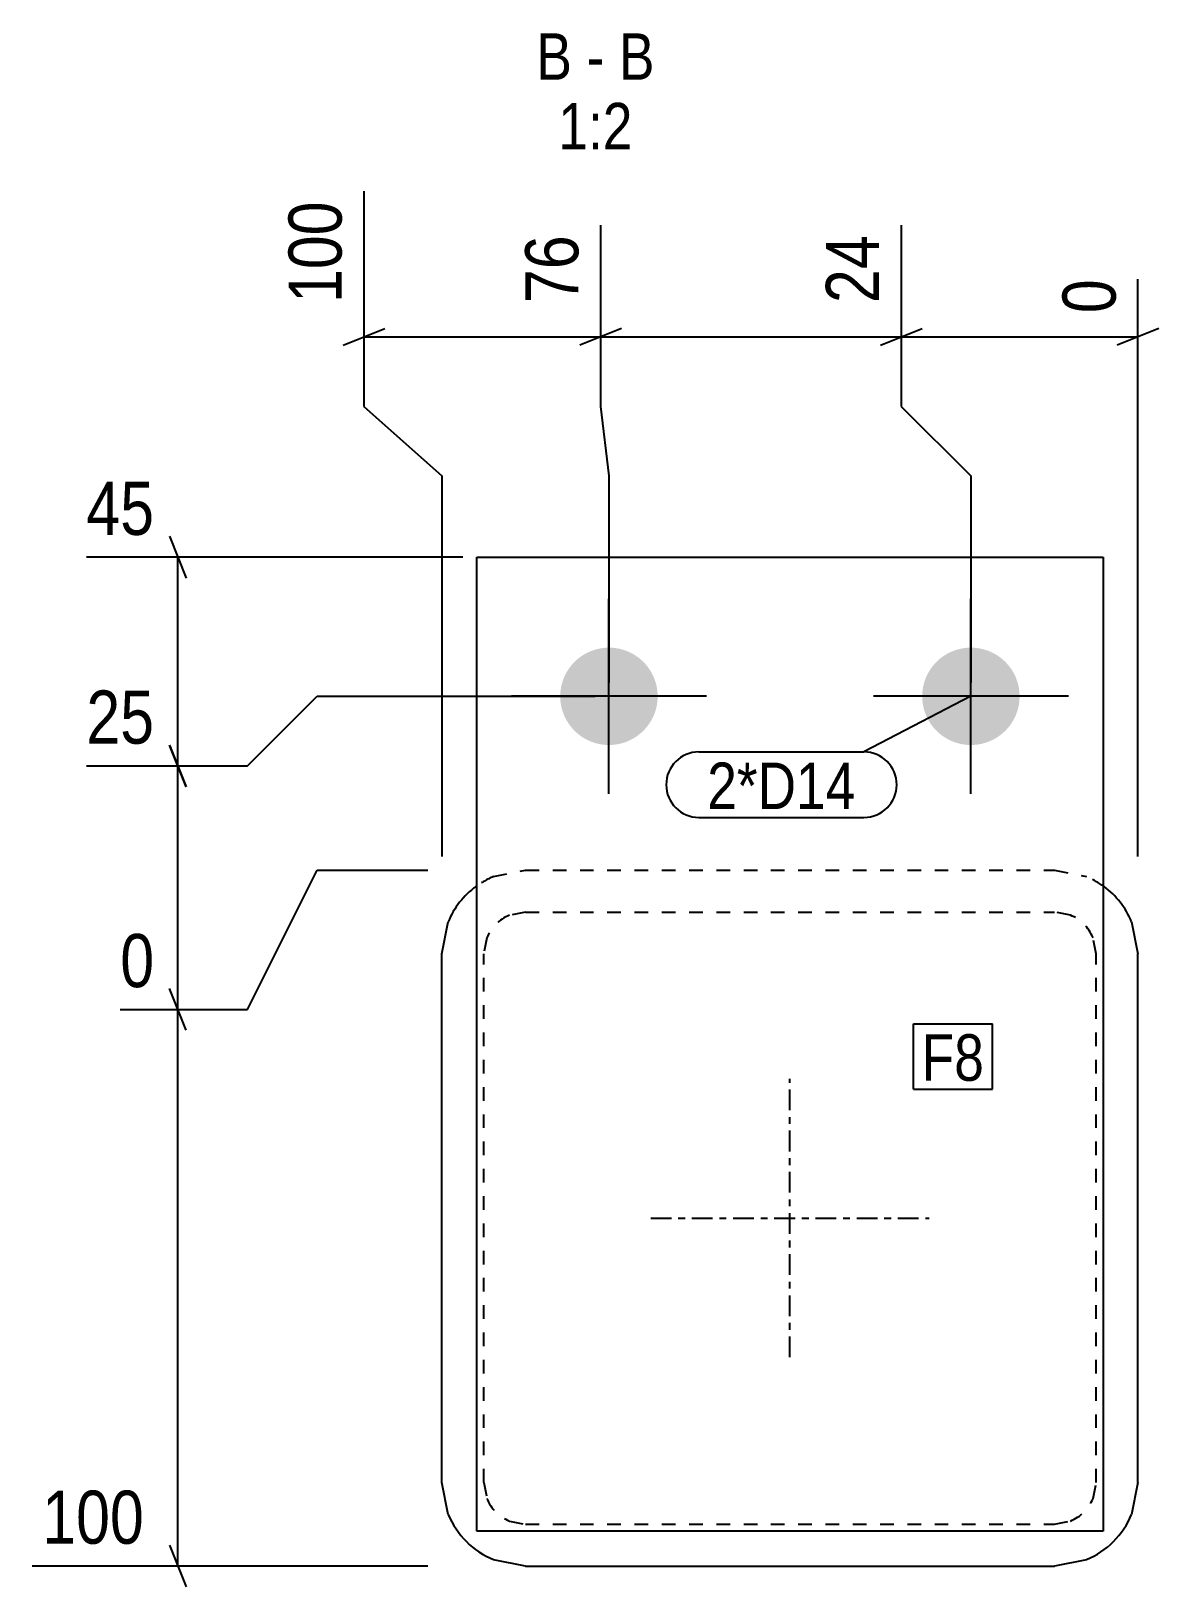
# Model space of a CAD drawing. Header units: millimetres. Extents: x -8 to 28304, y 3 to 687.
# Drawn here: x 28142.1 to 28304.1, y 4.8 to 228.4 of the extents above; entities that cross this region are included whole.
import ezdxf

# ---------------------------------------------------------------- set-up
doc = ezdxf.new("R2010")
doc.units = ezdxf.units.MM
doc.linetypes.add('DXK_LINE_DOT2', pattern=[3.9198, 1.9599, -1.9599])
doc.linetypes.add('DXK_LINE_DOT3', pattern=[5.9187, 2.979, -0.9799, 0.9799, -0.9799])
for name, color, linetype in [('MÅLSÆTNING', 7, 'Continuous'), ('STÅL', 7, 'Continuous'), ('TEKST', 7, 'Continuous')]:
    doc.layers.add(name, color=color, linetype=linetype)
doc.styles.add('Arial Narrow', font='ARIALN.TTF', dxfattribs={"height": 0.2})

msp = doc.modelspace()

# ---------------------------------------------------------------- hatches: boundary and pattern name
at = {"layer": 'STÅL', "linetype": 'Continuous'}
for points in [[(28218.13, 132.8, -1), (28232.13, 132.8, -1)], [(28270.13, 132.8, -1), (28284.13, 132.8, -1)]]:
    msp.add_hatch(color=96, dxfattribs=at).paths.add_polyline_path(points)

# ---------------------------------------------------------------- linework, layer by layer
at = {"layer": 'MÅLSÆTNING', "color": 7, "linetype": 'Continuous'}
for p, q in [((28189.93, 205.41), (28189.93, 174.47)), ((28223.93, 200.54), (28223.93, 174.47)), ((28223.93, 200.54), (28223.93, 174.47)), ((28267.13, 200.54), (28267.13, 174.47)), ((28267.13, 200.54), (28267.13, 174.47)), ((28301.13, 109.8), (28301.13, 192.75)), ((28186.93, 183.27), (28192.93, 185.67)), ((28226.93, 185.67), (28220.93, 183.27)), ((28226.93, 185.67), (28220.93, 183.27)), ((28264.13, 183.27), (28270.13, 185.67)), ((28264.13, 183.27), (28270.13, 185.67)), ((28304.13, 185.67), (28298.13, 183.27)), ((28189.93, 184.47), (28223.93, 184.47)), ((28223.93, 184.47), (28267.13, 184.47)), ((28267.13, 184.47), (28301.13, 184.47)), ((28189.93, 174.47), (28201.13, 164.47)), ((28223.93, 174.47), (28225.13, 164.47)), ((28223.93, 174.47), (28225.13, 164.47)), ((28267.13, 174.47), (28277.13, 164.47)), ((28267.13, 174.47), (28277.13, 164.47)), ((28201.13, 164.47), (28201.13, 109.8)), ((28225.13, 164.47), (28225.13, 134.8)), ((28225.13, 164.47), (28225.13, 134.8)), ((28277.13, 164.47), (28277.13, 134.8)), ((28277.13, 164.47), (28277.13, 134.8)), ((28162, 155.8), (28164.4, 149.8)), ((28204.13, 152.8), (28150.05, 152.8)), ((28163.2, 122.8), (28163.2, 152.8)), ((28173.2, 122.8), (28183.2, 132.8)), ((28173.2, 122.8), (28183.2, 132.8)), ((28183.2, 132.8), (28223.13, 132.8)), ((28183.2, 132.8), (28223.13, 132.8)), ((28164.4, 119.8), (28162, 125.8)), ((28162, 125.8), (28164.4, 119.8)), ((28150.05, 122.8), (28173.2, 122.8)), ((28150.05, 122.8), (28173.2, 122.8)), ((28163.2, 87.8), (28163.2, 122.8)), ((28173.2, 87.8), (28183.2, 107.8)), ((28173.2, 87.8), (28183.2, 107.8)), ((28183.2, 107.8), (28199.13, 107.8)), ((28183.2, 107.8), (28199.13, 107.8)), ((28164.4, 84.8), (28162, 90.8)), ((28164.4, 84.8), (28162, 90.8)), ((28154.92, 87.8), (28173.2, 87.8)), ((28154.92, 87.8), (28173.2, 87.8)), ((28163.2, 7.8), (28163.2, 87.8)), ((28162, 10.8), (28164.4, 4.8)), ((28199.13, 7.8), (28142.26, 7.8))]:
    msp.add_line(p, q, dxfattribs=at)
at = {"layer": 'STÅL', "color": 2, "linetype": 'Continuous'}
for p, q in [((28206.13, 12.8), (28206.13, 152.8)), ((28206.13, 152.8), (28296.13, 152.8)), ((28296.13, 152.8), (28296.13, 12.8)), ((28201.13, 95.8), (28202.05, 100.39)), ((28300.22, 100.39), (28301.13, 95.8)), ((28201.13, 19.8), (28201.13, 95.8)), ((28301.13, 19.8), (28301.13, 95.8)), ((28202.05, 15.21), (28201.13, 19.8)), ((28301.13, 19.8), (28300.22, 15.21)), ((28296.13, 12.8), (28206.13, 12.8)), ((28213.13, 7.8), (28208.54, 8.71)), ((28213.13, 7.8), (28289.13, 7.8)), ((28293.73, 8.71), (28289.13, 7.8))]:
    msp.add_line(p, q, dxfattribs=at)
at = {"layer": 'STÅL', "color": 96, "linetype": 'Continuous'}
for p, q in [((28225.13, 118.8), (28225.13, 146.8)), ((28277.13, 118.8), (28277.13, 146.8)), ((28239.13, 132.8), (28211.13, 132.8)), ((28291.13, 132.8), (28263.13, 132.8))]:
    msp.add_line(p, q, dxfattribs=at)
at = {"layer": 'STÅL', "color": 7, "linetype": 'DXK_LINE_DOT2'}
for p, q in [((28208.54, 106.89), (28213.13, 107.8)), ((28213.13, 107.8), (28289.13, 107.8)), ((28289.13, 107.8), (28293.73, 106.89)), ((28213.13, 101.8), (28210.84, 101.34)), ((28213.13, 101.8), (28289.13, 101.8)), ((28291.43, 101.34), (28289.13, 101.8)), ((28207.59, 98.1), (28207.13, 95.8)), ((28295.13, 95.8), (28294.68, 98.1)), ((28207.13, 19.8), (28207.13, 95.8)), ((28295.13, 19.8), (28295.13, 95.8)), ((28207.13, 19.8), (28207.59, 17.5)), ((28294.68, 17.5), (28295.13, 19.8)), ((28210.84, 14.26), (28213.13, 13.8)), ((28213.13, 13.8), (28289.13, 13.8)), ((28289.13, 13.8), (28291.43, 14.26))]:
    msp.add_line(p, q, dxfattribs=at)
at = {"layer": 'STÅL', "color": 7, "linetype": 'DXK_LINE_DOT3'}
for p, q in [((28251.13, 37.8), (28251.13, 77.8)), ((28231.13, 57.8), (28271.13, 57.8))]:
    msp.add_line(p, q, dxfattribs=at)
at = {"layer": 'STÅL', "color": 2, "linetype": 'Continuous'}
for centre, start, end in [((28213.13, 95.8), 126.4486, 157.5), ((28289.13, 95.8), 22.5, 53.5514), ((28213.13, 19.8), 202.5, 247.5), ((28289.13, 19.8), 292.5, 337.5)]:
    msp.add_arc(centre, 12, start, end, dxfattribs=at)
at = {"layer": 'STÅL', "color": 7, "linetype": 'DXK_LINE_DOT2'}
for centre, radius, start, end in [((28213.13, 95.8), 12, 112.5, 126.4486), ((28289.13, 95.8), 12, 53.5514, 67.5), ((28213.13, 95.8), 6, 112.5, 157.5), ((28289.13, 95.8), 6, 22.5, 67.5), ((28213.13, 19.8), 6, 202.5, 247.5), ((28289.13, 19.8), 6, 292.5, 337.5)]:
    msp.add_arc(centre, radius, start, end, dxfattribs=at)
at = {"layer": 'TEKST', "color": 7, "linetype": 'Continuous'}
for p, q in [((28277.13, 132.8), (28261.77, 124.8)), ((28238.05, 124.8), (28261.77, 124.8)), ((28238.05, 115.4), (28261.77, 115.4)), ((28268.86, 85.74), (28280.21, 85.74)), ((28268.86, 76.34), (28268.86, 85.74)), ((28280.21, 76.34), (28280.21, 85.74)), ((28268.86, 76.34), (28280.21, 76.34))]:
    msp.add_line(p, q, dxfattribs=at)
for centre, start, end in [((28238.05, 120.1), 90, 270), ((28261.77, 120.1), 270, 90)]:
    msp.add_arc(centre, 4.7, start, end, dxfattribs=at)

# ---------------------------------------------------------------- wipeouts: each hides what was drawn before it
at = {"color": 0, "linetype": 'Continuous'}
for points, layer in [([(28188.33, 205.55), (28177.13, 205.55), (28177.13, 187.73), (28188.33, 187.73)], 'MÅLSÆTNING'), ([(28222.33, 200.68), (28211.13, 200.68), (28211.13, 187.73), (28222.33, 187.73)], 'MÅLSÆTNING'), ([(28265.53, 200.68), (28254.33, 200.68), (28254.33, 187.73), (28265.53, 187.73)], 'MÅLSÆTNING'), ([(28159.94, 9.4), (28159.94, 20.6), (28142.11, 20.6), (28142.11, 9.4)], 'MÅLSÆTNING'), ([(28219.82, 221.41), (28219.82, 228.41), (28214.71, 228.41), (28214.71, 221.41)], 'TEKST'), ([(28224.47, 221.41), (28224.47, 228.41), (28221.92, 228.41), (28221.92, 221.41)], 'TEKST'), ([(28231.68, 221.41), (28231.68, 228.41), (28226.57, 228.41), (28226.57, 221.41)], 'TEKST'), ([(28228.53, 211.41), (28228.53, 218.41), (28217.86, 218.41), (28217.86, 211.41)], 'TEKST')]:
    msp.add_wipeout(points, dxfattribs=at).dxf.layer = layer
at = {"color": 0}
for points in [[(28260.57, 116.6), (28260.57, 123.6), (28239.25, 123.6), (28239.25, 116.6)], [(28279.01, 77.54), (28279.01, 84.54), (28270.06, 84.54), (28270.06, 77.54)]]:
    msp.add_wipeout(points, dxfattribs=at).dxf.layer = 'TEKST'

# ---------------------------------------------------------------- next in the draw order: texts
at = {"layer": 'MÅLSÆTNING', "color": 3, "linetype": 'Continuous', "style": 'Arial Narrow'}
for s, p in [('100', (28186.73, 189.33)), ('76', (28220.73, 189.33)), ('24', (28263.93, 189.33))]:
    msp.add_text(s, height=7.635, rotation=90.0002, dxfattribs=at).set_placement(p)
msp.add_text('100', height=7.635, dxfattribs=at).set_placement((28143.71, 11))
at = {"layer": 'TEKST', "color": 3, "linetype": 'Continuous', "style": 'Arial Narrow'}
for s, height, p in [('B', 6.68, (28214.71, 221.41)), ('B', 6.68, (28226.57, 221.41)), ('-', 6.68, (28221.92, 221.41)), ('1:2', 6.681, (28217.86, 211.41))]:
    msp.add_text(s, height=height, dxfattribs=at).set_placement(p)

# ---------------------------------------------------------------- next in the draw order: wipeouts: each hides what was drawn before it
at = {"color": 0, "linetype": 'Continuous'}
for points in [[(28299.53, 194.35), (28288.33, 194.35), (28288.33, 186.27), (28299.53, 186.27)], [(28161.4, 154.4), (28161.4, 165.6), (28148.45, 165.6), (28148.45, 154.4)], [(28161.4, 124.4), (28161.4, 135.6), (28148.45, 135.6), (28148.45, 124.4)], [(28161.4, 89.4), (28161.4, 100.6), (28153.32, 100.6), (28153.32, 89.4)]]:
    msp.add_wipeout(points, dxfattribs=at).dxf.layer = 'MÅLSÆTNING'
at = {"color": 0}
for points in [[(28260.57, 116.6), (28260.57, 123.6), (28239.25, 123.6), (28239.25, 116.6)], [(28279.01, 77.54), (28279.01, 84.54), (28270.06, 84.54), (28270.06, 77.54)]]:
    msp.add_wipeout(points, dxfattribs=at).dxf.layer = 'TEKST'

# ---------------------------------------------------------------- next in the draw order: texts
at = {"layer": 'MÅLSÆTNING', "color": 3, "linetype": 'Continuous', "style": 'Arial Narrow'}
msp.add_text('0', height=7.64, rotation=90.0002, dxfattribs=at).set_placement((28297.93, 187.87))
for s, height, p in [('45', 7.635, (28150.05, 156)), ('25', 7.635, (28150.05, 126)), ('0', 7.64, (28154.92, 91))]:
    msp.add_text(s, height=height, dxfattribs=at).set_placement(p)
at = {"layer": 'TEKST', "color": 3, "style": 'Arial Narrow'}
for s, p in [('2*D14', (28239.25, 116.6)), ('F8', (28270.06, 77.54))]:
    msp.add_text(s, height=6.681, dxfattribs=at).set_placement(p)

doc.saveas('drawing.dxf')
